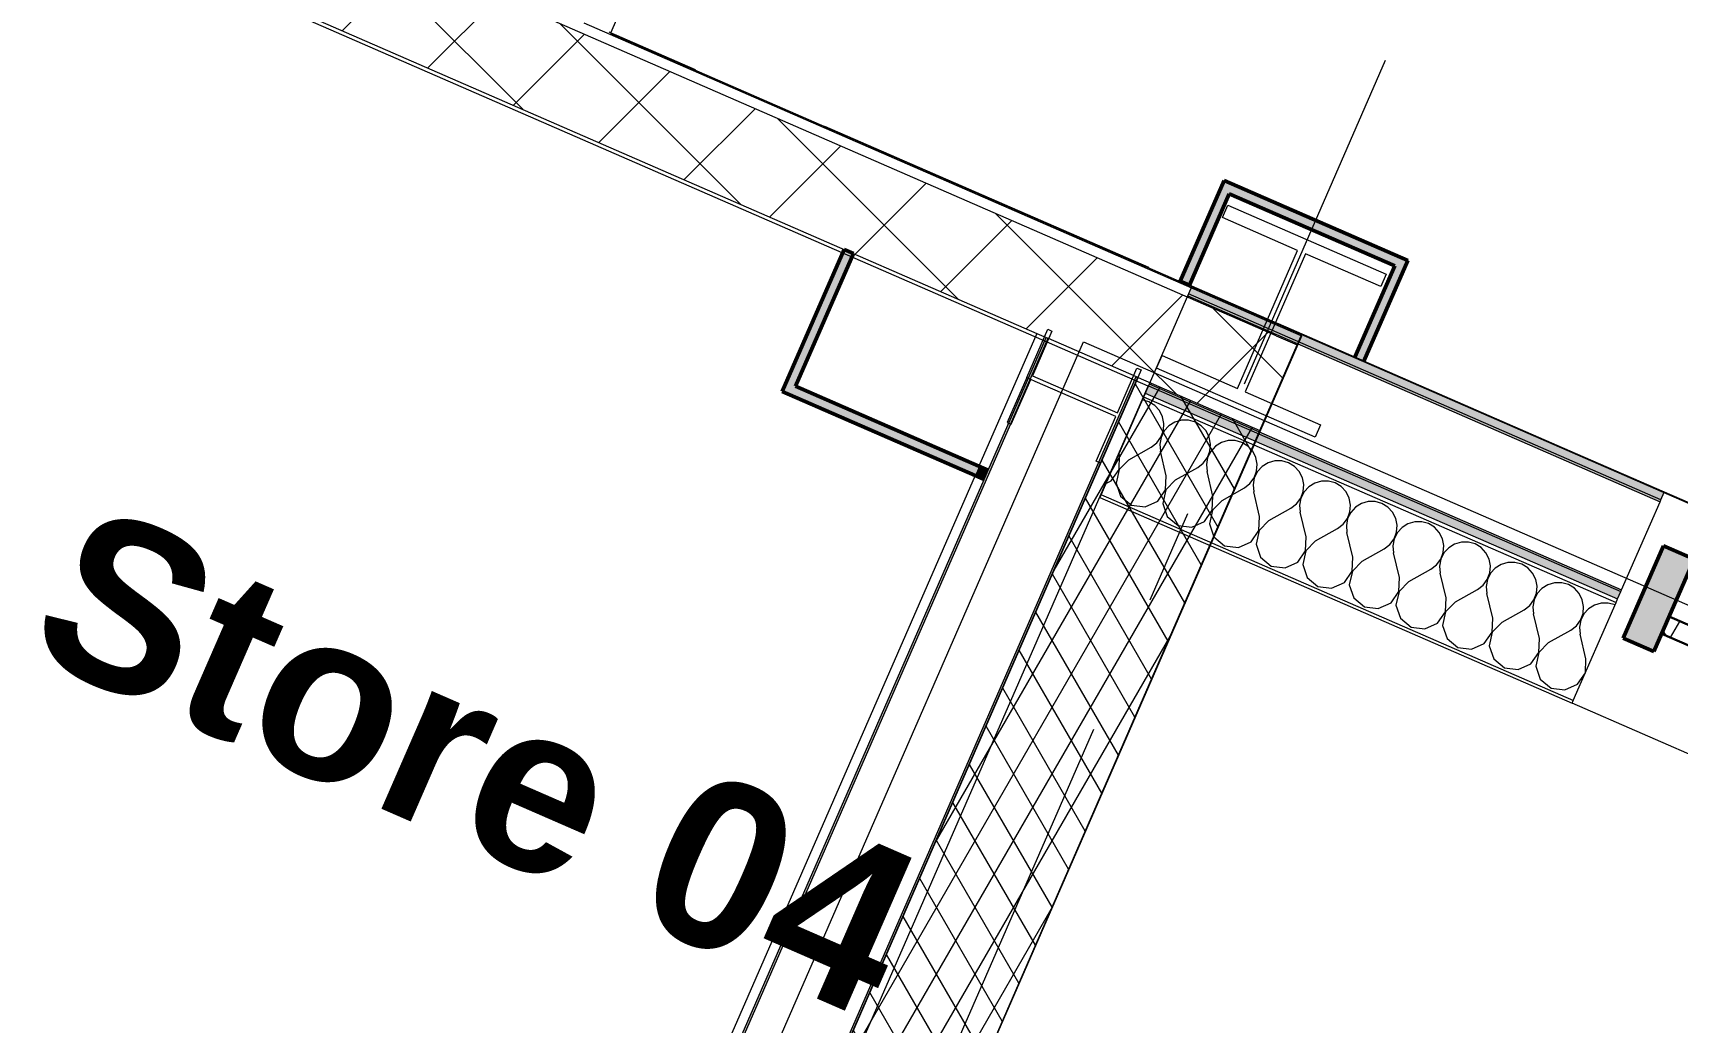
# Model space of a CAD drawing. Header units: millimetres. Extents: x -50172 to 90294, y -80883 to 25069.
# Drawn here: x -632 to 1831, y -49822 to -48340 of the extents above; entities that cross this region are included whole.
import ezdxf
from ezdxf.enums import TextEntityAlignment as Align

# ---------------------------------------------------------------- set-up
doc = ezdxf.new("R2010")
doc.units = ezdxf.units.MM
doc.header["$MEASUREMENT"] = 0
doc.linetypes.add('Double Dashed', pattern=[1093.611073, 529.166651, -211.666656, 141.111112, -211.666656])
for name, color, linetype, lineweight in [('A-25-M_Wall_Ext_Pen_No__1', 7, 'Continuous', 13), ('A-25-M_Wall_Int_Pen_No__1', 7, 'Continuous', 13), ('COLUMN.IFC Import_Pen_No__2', 8, 'Continuous', 15), ('New_A-20-M_Floor_Slab_Pen_No__89', 8, 'Continuous', 20), ('New_A-25-M_Wall_Ext_Pen_No__1', 7, 'Continuous', 13), ('New_A-25-M_Wall_Int_Pen_No__1', 7, 'Continuous', 13), ('New_ArchiCAD Doors_Pen_No__1', 7, 'Continuous', 13), ('New_ArchiCAD Doors_Pen_No__87', 8, 'Continuous', 20), ('New_ArchiCAD Zone Stamps_Pen_No__9', 7, 'Continuous', 13)]:
    doc.layers.add(name, color=color, linetype=linetype, lineweight=lineweight)
for name, color, linetype, lineweight, true_color in [('A-25-M_Wall_Ext_Pen_No__107', 7, 'Continuous', 15, 0xa6a6a6), ('A-25-M_Wall_Ext_Pen_No__27', 7, 'Continuous', 50, 0x2a2a2a), ('A-25-M_Wall_Int_Pen_No__107', 7, 'Continuous', 15, 0xa6a6a6), ('A-25-M_Wall_Int_Pen_No__27', 7, 'Continuous', 50, 0x2a2a2a), ('New_A-15-MG_Structural_Grid_Phase_2_Pen_No__222', 7, 'Continuous', 13, 0x65af33), ('New_A-25-M_Curtain_Wall_Pen_No__107', 7, 'Continuous', 15, 0xa6a6a6), ('New_A-25-M_Curtain_Wall_Pen_No__144', 7, 'Continuous', 0, 0xc8c8c8), ('New_A-25-M_Curtain_Wall_Pen_No__27', 7, 'Continuous', 50, 0x2a2a2a), ('New_A-25-M_Curtain_Wall_Pen_No__43', 7, 'Continuous', 30, 0x444444), ('New_A-25-M_Wall_Ext_Pen_No__107', 7, 'Continuous', 15, 0xa6a6a6), ('New_A-25-M_Wall_Int_Pen_No__107', 7, 'Continuous', 15, 0xa6a6a6), ('New_A-35-M_FFE-Zone_Pen_No__74', 7, 'Continuous', 20, 0x606060)]:
    doc.layers.add(name, color=color, linetype=linetype, lineweight=lineweight, true_color=true_color)
for name, color, linetype in [('A-25-M_Wall_Int', 7, 'Continuous'), ('COLUMN.IFC Import', 7, 'Continuous'), ('New_A-15-MG_Structural_Grid_Phase_2', 7, 'Continuous'), ('New_A-20-M_Floor_Slab', 7, 'Continuous'), ('New_A-25-M_Curtain_Wall', 7, 'Continuous'), ('New_A-25-M_Wall_Ext', 7, 'Continuous'), ('New_A-35-M_FFE-Zone', 7, 'Continuous'), ('New_ArchiCAD Doors', 7, 'Continuous')]:
    doc.layers.add(name, color=color, linetype=linetype)
doc.styles.add('GENERATED_STYLE_1', font='')
doc.styles.add('GENERATED_STYLE_3', font='')
doc.styles.add('GENERATED_STYLE_4', font='')
doc.styles.get('GENERATED_STYLE_1').set_extended_font_data('Arial', bold=True)
doc.styles.get('GENERATED_STYLE_3').set_extended_font_data('Arial')
doc.styles.get('GENERATED_STYLE_4').set_extended_font_data('Swis721 BT')
pattern_1 = [(60, (0, 0), (-43.30127, 25), []), (120, (0, 0), (43.30127, 25), [])]
pattern_2 = [(45, (0, 0), (-91.92388, 91.92388), []), (135, (0, 0), (91.92388, 91.92388), [])]
pattern_3 = [(156.4404, (0, 0), (69.2305, 158.76755), [0, -100]), (156.4404, (-80.45, -59.4), (69.2305, 158.76755), [0, -100])]
pattern_4 = [(66.4404, (0, 0), (-158.76755, 69.2305), [0, -100]), (66.4404, (-59.4, 80.45), (-158.76755, 69.2305), [0, -100])]

# ---------------------------------------------------------------- blocks, each defined once
blk = doc.blocks.new('Library_Quiet Study_INB 1303_6_1', base_point=(5012.1, -44459.7))
at = {"layer": 'New_A-35-M_FFE-Zone_Pen_No__74', "linetype": 'Continuous'}
for p, q in [((4511.6, -38533.2), (233.5, -48340.2)), ((233.5, -48340.2), (3746, -49872.4)), ((1086.6, -48711.7), (1152.4, -48560.7)), ((1152.4, -48560.7), (1427.7, -48680.7)), ((1427.7, -48680.7), (1361.8, -48831.7)), ((1361.8, -48831.7), (1086.6, -48711.7))]:
    blk.add_line(p, q, dxfattribs=at)
at = {"layer": 'New_ArchiCAD Zone Stamps_Pen_No__9'}
for tag, height, style, p in [('ROOM_NAME', 250, 'GENERATED_STYLE_1', (2597.1, -43676.2)), ('zoneNameLine2', 250, 'GENERATED_STYLE_1', (2408.7, -44108.4)), ('ROOM_NUMBER', 200, 'GENERATED_STYLE_3', (2220.3, -44529.1)), ('measuredAreaCode', 200, 'GENERATED_STYLE_3', (2063.3, -44889.2)), ('ROOM_WALLS_PRM', 200, 'GENERATED_STYLE_3', (2370.7, -45023.2)), ('DUMMY_649', 200, 'GENERATED_STYLE_3', (2860, -45236.6)), ('DUMMY_650', 133.3, 'GENERATED_STYLE_3', (3139.3, -45343.1))]:
    blk.add_attdef(tag, text='', height=height, rotation=336.4404, dxfattribs=dict(at, style=style)).set_placement(p, align=Align.TOP_LEFT)
blk = doc.blocks.new('General Store 04_INB_30_1', base_point=(-1039, -50020.6))
at = {"layer": 'New_A-35-M_FFE-Zone_Pen_No__74', "linetype": 'Continuous'}
for p, q in [((1038.8, -48868.8), (-4617, -46402.6)), ((-158.7, -51615.1), (1038.8, -48868.8))]:
    blk.add_line(p, q, dxfattribs=at)
at = {"layer": 'New_ArchiCAD Zone Stamps_Pen_No__9'}
for tag, height, style, p in [('ROOM_NAME', 250, 'GENERATED_STYLE_1', (-1828.7, -48479.8)), ('zoneNameLine2', 250, 'GENERATED_STYLE_1', (-2017.1, -48912)), ('ROOM_NUMBER', 200, 'GENERATED_STYLE_3', (-2205.6, -49332.7)), ('measuredAreaCode', 200, 'GENERATED_STYLE_3', (-2362.6, -49692.8)), ('DUMMY_649', 200, 'GENERATED_STYLE_3', (-2055.2, -49826.8)), ('DUMMY_650', 200, 'GENERATED_STYLE_3', (-1565.8, -50040.2)), ('DUMMY_651', 133.3, 'GENERATED_STYLE_3', (-1286.5, -50146.8))]:
    blk.add_attdef(tag, text='', height=height, rotation=336.4404, dxfattribs=dict(at, style=style)).set_placement(p, align=Align.TOP_LEFT)
blk = doc.blocks.new('Wall_3_1', base_point=(872.2, -48789.8))
at = {"layer": 'A-25-M_Wall_Ext_Pen_No__107', "linetype": 'Continuous'}
h = blk.add_hatch(dxfattribs=at)
h.set_pattern_fill('Concrete_Block_0001', color=256, style=0, pattern_type=2)
h.set_pattern_definition(pattern_2)
h.paths.add_polyline_path([(888.5, -48790), (872.2, -48789.8), (885.9, -48795.8)])
h = blk.add_hatch(dxfattribs=at)
h.set_pattern_fill('Concrete_Block_0001', color=256, style=0, pattern_type=2)
h.set_pattern_definition(pattern_2)
h.paths.add_polyline_path([(888.7, -48797), (891.7, -48790), (888.5, -48790), (885.9, -48795.8)])
h = blk.add_hatch(dxfattribs=at)
h.set_pattern_fill('Concrete_Block_0001', color=256, style=0, pattern_type=2)
h.set_pattern_definition(pattern_2)
h.paths.add_polyline_path([(1020.7, -48854.6), (1048.2, -48791.5), (891.7, -48790), (888.7, -48797)])
h = blk.add_hatch(dxfattribs=at)
h.set_pattern_fill('Concrete_Block_0001', color=256, style=0, pattern_type=2)
h.set_pattern_definition(pattern_2)
h.paths.add_polyline_path([(1023.4, -48855.8), (1051.4, -48791.6), (1048.2, -48791.5), (1020.7, -48854.6)])
h = blk.add_hatch(dxfattribs=at)
h.set_pattern_fill('Concrete_Block_0001', color=256, style=0, pattern_type=2)
h.set_pattern_definition(pattern_2)
h.paths.add_polyline_path([(1023.9, -48856), (1052, -48791.6), (1051.4, -48791.6), (1023.4, -48855.8)])
h = blk.add_hatch(dxfattribs=at)
h.set_pattern_fill('Concrete_Block_0001', color=256, style=0, pattern_type=2)
h.set_pattern_definition(pattern_2)
h.paths.add_polyline_path([(1230.3, -48793.3), (1052, -48791.6), (1023.9, -48856), (1206.1, -48935.5), (1262.1, -48807.1)])
h = blk.add_hatch(dxfattribs=at)
h.set_pattern_fill('Plaster_0001', color=256, style=0, pattern_type=2)
h.set_pattern_definition(pattern_3)
h.paths.add_polyline_path([(1262.1, -48807.1), (1267.9, -48793.7), (1230.3, -48793.3)])
blk.add_hatch(color=256, dxfattribs=at).paths.add_polyline_path([(785.3, -48988.9), (779.4, -49002.7), (793.1, -49008.7), (799.1, -48994.9)])
at = {"layer": 'New_A-25-M_Wall_Ext_Pen_No__107', "linetype": 'Continuous', "lineweight": 0, "true_color": 0x535353}
for points in [[(885.9, -48795.8), (-596, -52194.4), (-593.3, -52195.6), (888.7, -48797)], [(1020.7, -48854.6), (-461.3, -52253.2), (-458.5, -52254.4), (1023.4, -48855.8)]]:
    blk.add_hatch(color=251, dxfattribs=at).paths.add_polyline_path(points)
at = {"layer": 'New_A-25-M_Wall_Ext_Pen_No__107', "linetype": 'Continuous'}
for points in [[(-275.2, -52334.3), (1268.7, -48793.7), (1267.9, -48793.7), (-275.9, -52334)], [(1023.4, -48855.8), (-458.5, -52254.4), (-458.1, -52254.6), (1023.9, -48856)]]:
    blk.add_hatch(color=256, dxfattribs=at).paths.add_polyline_path(points)
h = blk.add_hatch(dxfattribs=at)
h.set_pattern_fill('Plaster_0001', color=256, style=0, pattern_type=2)
h.set_pattern_definition(pattern_4)
h.paths.add_polyline_path([(872.2, -48789.8), (785.3, -48988.9), (799.1, -48994.9), (885.9, -48795.8)])
h = blk.add_hatch(dxfattribs=at)
h.set_pattern_fill('Batt_Insulation_0001', color=256, style=0, pattern_type=2)
h.set_pattern_definition(pattern_1)
h.paths.add_polyline_path([(1023.9, -48856), (-458.1, -52254.6), (-275.9, -52334), (1206.1, -48935.5)])
h = blk.add_hatch(dxfattribs=at)
h.set_pattern_fill('Plaster_0001', color=256, style=0, pattern_type=2)
h.set_pattern_definition(pattern_4)
h.paths.add_polyline_path([(779.4, -49002.7), (-609.8, -52188.4), (-596, -52194.4), (793.1, -49008.7)])
at = {"layer": 'A-25-M_Wall_Ext_Pen_No__1', "linetype": 'Continuous'}
for p, q in [((872.2, -48789.8), (885.9, -48795.8)), ((885.9, -48795.8), (888.7, -48797)), ((888.7, -48797), (1020.7, -48854.6)), ((1230.3, -48793.3), (1262.1, -48807.1)), ((1020.7, -48854.6), (1023.4, -48855.8)), ((1023.4, -48855.8), (1023.9, -48856)), ((1023.9, -48856), (1206.1, -48935.5))]:
    blk.add_line(p, q, dxfattribs=at)
at = {"layer": 'A-25-M_Wall_Ext_Pen_No__27', "linetype": 'Continuous'}
for p, q in [((779.4, -49002.7), (793.1, -49008.7)), ((799.1, -48994.9), (785.3, -48988.9))]:
    blk.add_line(p, q, dxfattribs=at)
at = {"layer": 'New_A-25-M_Wall_Ext_Pen_No__1', "linetype": 'Continuous'}
for p, q in [((-593.3, -52195.6), (888.7, -48797)), ((799.1, -48994.9), (885.9, -48795.8)), ((1262.1, -48807.1), (1267.9, -48793.7)), ((1206.1, -48935.5), (1262.1, -48807.1)), ((-461.3, -52253.2), (1020.7, -48854.6)), ((-458.5, -52254.4), (1023.4, -48855.8)), ((-458.1, -52254.6), (1023.9, -48856)), ((-275.9, -52334), (1206.1, -48935.5)), ((793.1, -49008.7), (799.1, -48994.9)), ((-596, -52194.4), (793.1, -49008.7))]:
    blk.add_line(p, q, dxfattribs=at)
at = {"layer": 'New_A-25-M_Wall_Ext_Pen_No__1', "linetype": 'Continuous', "flags": 128}
for points in [[(-275.2, -52334.3), (1268.7, -48793.7)], [(872.2, -48789.8), (785.3, -48988.9)], [(779.4, -49002.7), (-609.8, -52188.4)]]:
    blk.add_lwpolyline(points, dxfattribs=at)
blk = doc.blocks.new('Slab_60_1', base_point=(-21326.2, -27554.7))
at = {"layer": 'New_A-20-M_Floor_Slab_Pen_No__89', "linetype": 'Continuous', "flags": 128}
blk.add_lwpolyline([(-17127.6, -17925.9), (-21326.2, -27554.7), (-13394.5, -31013.3), (-16771.3, -38757.4), (-18248.2, -38112.8), (-20299.6, -42813.1), (-15135.1, -45065.8), (-14840.6, -44390.4), (-9718.4, -46623.9), (-10481, -48372.9), (-10760.8, -49014.5), (-11283.6, -50213.5), (-1528.2, -54467.3), (942, -48802.4), (12486.7, -53836.5)], dxfattribs=at)
blk = doc.blocks.new('Curtain Wall_8_1')
at = {"layer": 'New_A-25-M_Curtain_Wall_Pen_No__107', "linetype": 'Continuous'}
h = blk.add_hatch(dxfattribs=at)
h.set_pattern_fill('Batt_Insulation_0001', color=256, style=0, pattern_type=2)
h.set_pattern_definition(pattern_1)
h.paths.add_polyline_path([(2220.3, -49419.8), (2231.4, -49394.1), (1818.9, -49214.3), (1807.8, -49239.9)])
at = {"layer": 'New_A-25-M_Curtain_Wall_Pen_No__144', "linetype": 'Continuous'}
blk.add_hatch(color=256, dxfattribs=at).paths.add_polyline_path([(1750.3, -49246.5), (1796.2, -49266.5), (1856.5, -49128.1), (1810.7, -49108.1)])
at = {"layer": 'New_A-25-M_Curtain_Wall_Pen_No__27', "linetype": 'Continuous'}
for p, q in [((1810.7, -49108.1), (1750.3, -49246.5)), ((1856.5, -49128.1), (1810.7, -49108.1)), ((1796.2, -49266.5), (1856.5, -49128.1)), ((1750.3, -49246.5), (1796.2, -49266.5))]:
    blk.add_line(p, q, dxfattribs=at)
at = {"layer": 'New_A-25-M_Curtain_Wall_Pen_No__43', "linetype": 'Continuous'}
for p, q in [((2231.4, -49394.1), (1818.9, -49214.3)), ((1807.8, -49239.9), (2220.3, -49419.8))]:
    blk.add_line(p, q, dxfattribs=at)
blk = doc.blocks.new('*X332')
at = {"layer": 'New_A-25-M_Wall_Ext_Pen_No__107', "linetype": 'Continuous'}
for p, q in [((1039.5, -48892.2), (1029.8, -48889.5)), ((1048.5, -48897.7), (1039.5, -48892.2)), ((1055.6, -48905.4), (1048.5, -48897.7)), ((1060.4, -48914.8), (1055.6, -48905.4)), ((1062.4, -48925.1), (1060.4, -48914.8)), ((1061.5, -48935.6), (1062.4, -48925.1)), ((1069.7, -48928.4), (1062.7, -48936.1)), ((1078.7, -48922.8), (1069.7, -48928.4)), ((1088.7, -48919.9), (1078.7, -48922.8)), ((1099.3, -48919.8), (1088.7, -48919.9)), ((1109.4, -48922.7), (1099.3, -48919.8)), ((1118.3, -48928.2), (1109.4, -48922.7)), ((1125.5, -48935.9), (1118.3, -48928.2)), ((1043.1, -48960.3), (1051.5, -48953.9)), ((1051.5, -48953.9), (1057.7, -48945.4)), ((1058, -48945.6), (1056.1, -48955.9)), ((1057.7, -48945.4), (1061.5, -48935.6)), ((1062.7, -48936.1), (1058, -48945.6)), ((1130.2, -48945.3), (1125.5, -48935.9)), ((1132.2, -48955.6), (1130.2, -48945.3)), ((1148.5, -48953.2), (1139.6, -48958.8)), ((1158.6, -48950.3), (1148.5, -48953.2)), ((1169.1, -48950.3), (1158.6, -48950.3)), ((1179.2, -48953.1), (1169.1, -48950.3)), ((1188.2, -48958.6), (1179.2, -48953.1)), ((996, -48973), (995.1, -48969.1)), ((995.1, -48993.8), (996, -48973)), ((1010, -48979.1), (1043.1, -48960.3)), ((1056.1, -48955.9), (1057.1, -48966.4)), ((1065.9, -49003.4), (1057.1, -48966.4)), ((1121.3, -48984.3), (1127.6, -48975.9)), ((1127.8, -48976), (1125.9, -48986.3)), ((1127.6, -48975.9), (1131.3, -48966.1)), ((1132.5, -48966.6), (1127.8, -48976)), ((1131.3, -48966.1), (1132.2, -48955.6)), ((1139.6, -48958.8), (1132.5, -48966.6)), ((1195.3, -48966.3), (1188.2, -48958.6)), ((1200, -48975.7), (1195.3, -48966.3)), ((1202, -48986), (1200, -48975.7)), ((983.4, -49011), (995.1, -48993.8)), ((995.4, -48993.9), (990.7, -49014.2)), ((1010, -48979.1), (995.4, -48993.9)), ((1064.9, -49024.2), (1065.9, -49003.4)), ((1079.8, -49009.5), (1113, -48990.7)), ((1113, -48990.7), (1121.3, -48984.3)), ((1125.9, -48986.3), (1126.9, -48996.8)), ((1135.7, -49033.9), (1126.9, -48996.8)), ((1197.4, -49006.3), (1201.1, -48996.5)), ((1202.4, -48997), (1197.7, -49006.5)), ((1201.1, -48996.5), (1202, -48986)), ((1209.4, -48989.3), (1202.4, -48997)), ((1218.3, -48983.7), (1209.4, -48989.3)), ((1228.4, -48980.8), (1218.3, -48983.7)), ((1238.9, -48980.7), (1228.4, -48980.8)), ((1249.1, -48983.6), (1238.9, -48980.7)), ((1258, -48989.1), (1249.1, -48983.6)), ((1265.1, -48996.8), (1258, -48989.1)), ((1269.9, -49006.2), (1265.1, -48996.8)), ((975.3, -49014.6), (983.4, -49011)), ((990.7, -49014.2), (997.5, -49033.9)), ((1053.2, -49041.4), (1064.9, -49024.2)), ((1065.2, -49024.4), (1060.6, -49044.7)), ((1079.8, -49009.5), (1065.2, -49024.4)), ((1149.7, -49040), (1182.8, -49021.2)), ((1182.8, -49021.2), (1191.1, -49014.8)), ((1191.1, -49014.8), (1197.4, -49006.3)), ((1197.7, -49006.5), (1195.8, -49016.8)), ((1195.8, -49016.8), (1196.8, -49027.3)), ((1205.5, -49064.3), (1196.8, -49027.3)), ((1267.2, -49036.8), (1271, -49027)), ((1272.2, -49027.5), (1267.5, -49036.9)), ((1271.9, -49016.5), (1269.9, -49006.2)), ((1271, -49027), (1271.9, -49016.5)), ((1279.3, -49019.7), (1272.2, -49027.5)), ((1288.2, -49014.2), (1279.3, -49019.7)), ((1298.3, -49011.2), (1288.2, -49014.2)), ((1308.8, -49011.2), (1298.3, -49011.2)), ((1318.9, -49014), (1308.8, -49011.2)), ((1327.9, -49019.5), (1318.9, -49014)), ((1335, -49027.3), (1327.9, -49019.5)), ((1339.7, -49036.6), (1335, -49027.3)), ((997.5, -49033.9), (1013.6, -49047.1)), ((1013.6, -49047.1), (1034.2, -49049.9)), ((1034.2, -49049.9), (1053.2, -49041.4)), ((1060.6, -49044.7), (1067.3, -49064.4)), ((1134.8, -49054.7), (1135.7, -49033.9)), ((1149.7, -49040), (1135.1, -49054.8)), ((1219.5, -49070.4), (1252.6, -49051.6)), ((1252.6, -49051.6), (1261, -49045.2)), ((1261, -49045.2), (1267.2, -49036.8)), ((1267.5, -49036.9), (1265.6, -49047.3)), ((1265.6, -49047.3), (1266.6, -49057.7)), ((1341.7, -49047), (1339.7, -49036.6)), ((1340.8, -49057.4), (1341.7, -49047)), ((1349.1, -49050.2), (1342, -49058)), ((1358, -49044.6), (1349.1, -49050.2)), ((1368.1, -49041.7), (1358, -49044.6)), ((1378.6, -49041.7), (1368.1, -49041.7)), ((1388.7, -49044.5), (1378.6, -49041.7)), ((1397.7, -49050), (1388.7, -49044.5)), ((1404.8, -49057.7), (1397.7, -49050)), ((1067.3, -49064.4), (1083.4, -49077.6)), ((1104, -49080.4), (1123, -49071.9)), ((1123, -49071.9), (1134.8, -49054.7)), ((1135.1, -49054.8), (1130.4, -49075.1)), ((1130.4, -49075.1), (1137.2, -49094.8)), ((1204.6, -49085.1), (1205.5, -49064.3)), ((1219.5, -49070.4), (1204.9, -49085.3)), ((1275.4, -49094.8), (1266.6, -49057.7)), ((1322.5, -49082.1), (1330.8, -49075.7)), ((1330.8, -49075.7), (1337.1, -49067.3)), ((1337.4, -49067.4), (1335.5, -49077.7)), ((1337.1, -49067.3), (1340.8, -49057.4)), ((1342, -49058), (1337.4, -49067.4)), ((1409.6, -49067.1), (1404.8, -49057.7)), ((1411.6, -49077.4), (1409.6, -49067.1)), ((1410.7, -49087.9), (1411.6, -49077.4)), ((1427.8, -49075.1), (1418.9, -49080.6)), ((1437.9, -49072.1), (1427.8, -49075.1)), ((1448.5, -49072.1), (1437.9, -49072.1)), ((1458.6, -49074.9), (1448.5, -49072.1)), ((1467.5, -49080.4), (1458.6, -49074.9)), ((1083.4, -49077.6), (1104, -49080.4)), ((1137.2, -49094.8), (1153.2, -49108)), ((1192.9, -49102.3), (1204.6, -49085.1)), ((1204.9, -49085.3), (1200.3, -49105.6)), ((1274.4, -49115.6), (1275.4, -49094.8)), ((1289.3, -49100.9), (1274.7, -49115.7)), ((1289.3, -49100.9), (1322.5, -49082.1)), ((1335.5, -49077.7), (1336.4, -49088.2)), ((1345.2, -49125.2), (1336.4, -49088.2)), ((1400.7, -49106.1), (1406.9, -49097.7)), ((1407.2, -49097.8), (1405.3, -49108.2)), ((1406.9, -49097.7), (1410.7, -49087.9)), ((1411.9, -49088.4), (1407.2, -49097.8)), ((1418.9, -49080.6), (1411.9, -49088.4)), ((1474.7, -49088.2), (1467.5, -49080.4)), ((1479.4, -49097.5), (1474.7, -49088.2)), ((1481.4, -49107.9), (1479.4, -49097.5)), ((1153.2, -49108), (1173.9, -49110.8)), ((1173.9, -49110.8), (1192.9, -49102.3)), ((1200.3, -49105.6), (1207, -49125.3)), ((1207, -49125.3), (1223.1, -49138.5)), ((1262.7, -49132.8), (1274.4, -49115.6)), ((1274.7, -49115.7), (1270.1, -49136)), ((1344.3, -49146), (1345.2, -49125.2)), ((1359.2, -49131.3), (1392.3, -49112.5)), ((1392.3, -49112.5), (1400.7, -49106.1)), ((1405.3, -49108.2), (1406.3, -49118.6)), ((1415.1, -49155.7), (1406.3, -49118.6)), ((1476.8, -49128.2), (1480.5, -49118.3)), ((1481.7, -49118.9), (1477, -49128.3)), ((1480.5, -49118.3), (1481.4, -49107.9)), ((1488.8, -49111.1), (1481.7, -49118.9)), ((1497.7, -49105.5), (1488.8, -49111.1)), ((1507.8, -49102.6), (1497.7, -49105.5)), ((1518.3, -49102.6), (1507.8, -49102.6)), ((1528.4, -49105.4), (1518.3, -49102.6)), ((1537.4, -49110.9), (1528.4, -49105.4)), ((1544.5, -49118.6), (1537.4, -49110.9)), ((1549.2, -49128), (1544.5, -49118.6)), ((1223.1, -49138.5), (1243.7, -49141.3)), ((1243.7, -49141.3), (1262.7, -49132.8)), ((1270.1, -49136), (1276.8, -49155.7)), ((1332.6, -49163.3), (1344.3, -49146)), ((1344.6, -49146.2), (1339.9, -49166.5)), ((1359.2, -49131.3), (1344.6, -49146.2)), ((1429, -49161.8), (1462.2, -49143)), ((1462.2, -49143), (1470.5, -49136.6)), ((1470.5, -49136.6), (1476.8, -49128.2)), ((1477, -49128.3), (1475.1, -49138.6)), ((1475.1, -49138.6), (1476.1, -49149.1)), ((1484.9, -49186.2), (1476.1, -49149.1)), ((1546.6, -49158.6), (1550.3, -49148.8)), ((1551.5, -49149.3), (1546.9, -49158.7)), ((1551.2, -49138.3), (1549.2, -49128)), ((1550.3, -49148.8), (1551.2, -49138.3)), ((1558.6, -49141.5), (1551.5, -49149.3)), ((1567.5, -49136), (1558.6, -49141.5)), ((1577.6, -49133.1), (1567.5, -49136)), ((1588.1, -49133), (1577.6, -49133.1)), ((1598.3, -49135.8), (1588.1, -49133)), ((1607.2, -49141.3), (1598.3, -49135.8)), ((1614.3, -49149.1), (1607.2, -49141.3)), ((1619.1, -49158.4), (1614.3, -49149.1)), ((1276.8, -49155.7), (1292.9, -49168.9)), ((1292.9, -49168.9), (1313.5, -49171.7)), ((1313.5, -49171.7), (1332.6, -49163.3)), ((1339.9, -49166.5), (1346.7, -49186.2)), ((1414.1, -49176.5), (1415.1, -49155.7)), ((1429, -49161.8), (1414.4, -49176.6)), ((1498.9, -49192.2), (1532, -49173.4)), ((1532, -49173.4), (1540.3, -49167)), ((1540.3, -49167), (1546.6, -49158.6)), ((1546.9, -49158.7), (1545, -49169.1)), ((1545, -49169.1), (1546, -49179.5)), ((1621.1, -49168.8), (1619.1, -49158.4)), ((1620.2, -49179.2), (1621.1, -49168.8)), ((1628.4, -49172), (1621.4, -49179.8)), ((1637.4, -49166.4), (1628.4, -49172)), ((1647.5, -49163.5), (1637.4, -49166.4)), ((1658, -49163.5), (1647.5, -49163.5)), ((1668.1, -49166.3), (1658, -49163.5)), ((1677.1, -49171.8), (1668.1, -49166.3)), ((1684.2, -49179.5), (1677.1, -49171.8)), ((1346.7, -49186.2), (1362.8, -49199.4)), ((1362.8, -49199.4), (1383.4, -49202.2)), ((1383.4, -49202.2), (1402.4, -49193.7)), ((1402.4, -49193.7), (1414.1, -49176.5)), ((1414.4, -49176.6), (1409.8, -49196.9)), ((1409.8, -49196.9), (1416.5, -49216.6)), ((1484, -49207), (1484.9, -49186.2)), ((1498.9, -49192.2), (1484.2, -49207.1)), ((1554.7, -49216.6), (1546, -49179.5)), ((1601.8, -49203.9), (1610.2, -49197.5)), ((1610.2, -49197.5), (1616.4, -49189.1)), ((1616.7, -49189.2), (1614.8, -49199.5)), ((1614.8, -49199.5), (1615.8, -49210)), ((1616.4, -49189.1), (1620.2, -49179.2)), ((1621.4, -49179.8), (1616.7, -49189.2)), ((1688.9, -49188.9), (1684.2, -49179.5)), ((1690.9, -49199.2), (1688.9, -49188.9)), ((1690, -49209.7), (1690.9, -49199.2)), ((1707.2, -49196.9), (1698.3, -49202.4)), ((1717.3, -49194), (1707.2, -49196.9)), ((1727.8, -49193.9), (1717.3, -49194)), ((1737.9, -49196.7), (1727.8, -49193.9)), ((1416.5, -49216.6), (1432.6, -49229.8)), ((1453.2, -49232.6), (1472.2, -49224.2)), ((1472.2, -49224.2), (1484, -49207)), ((1484.2, -49207.1), (1479.6, -49227.4)), ((1553.8, -49237.4), (1554.7, -49216.6)), ((1568.7, -49222.7), (1554.1, -49237.5)), ((1568.7, -49222.7), (1601.8, -49203.9)), ((1624.6, -49247.1), (1615.8, -49210)), ((1680, -49228), (1686.3, -49219.5)), ((1686.6, -49219.6), (1684.7, -49230)), ((1686.3, -49219.5), (1690, -49209.7)), ((1691.2, -49210.2), (1686.6, -49219.6)), ((1698.3, -49202.4), (1691.2, -49210.2)), ((1432.6, -49229.8), (1453.2, -49232.6)), ((1479.6, -49227.4), (1486.3, -49247.1)), ((1486.3, -49247.1), (1502.4, -49260.3)), ((1542.1, -49254.6), (1553.8, -49237.4)), ((1554.1, -49237.5), (1549.5, -49257.8)), ((1623.6, -49267.9), (1624.6, -49247.1)), ((1638.5, -49253.2), (1671.7, -49234.4)), ((1671.7, -49234.4), (1680, -49228)), ((1684.7, -49230), (1685.6, -49240.4)), ((1694.4, -49277.5), (1685.6, -49240.4)), ((1502.4, -49260.3), (1523.1, -49263.1)), ((1523.1, -49263.1), (1542.1, -49254.6)), ((1549.5, -49257.8), (1556.2, -49277.5)), ((1611.9, -49285.1), (1623.6, -49267.9)), ((1623.9, -49268), (1619.3, -49288.3)), ((1638.5, -49253.2), (1623.9, -49268)), ((1556.2, -49277.5), (1572.3, -49290.8)), ((1572.3, -49290.8), (1592.9, -49293.5)), ((1592.9, -49293.5), (1611.9, -49285.1)), ((1619.3, -49288.3), (1626, -49308)), ((1681.8, -49315.5), (1693.5, -49298.3)), ((1693.5, -49298.3), (1694.4, -49277.5)), ((1626, -49308), (1642.1, -49321.2)), ((1642.1, -49321.2), (1662.7, -49324)), ((1662.7, -49324), (1681.8, -49315.5))]:
    blk.add_line(p, q, dxfattribs=at)
blk = doc.blocks.new('Simple Door Opening_8')
at = {"layer": 'New_ArchiCAD Doors_Pen_No__1', "linetype": 'Continuous'}
for p, q in [((2556, 332.5), (2556, 345)), ((2556, 329.5), (2556, 332.5)), ((2556, 185.5), (2556, 329.5)), ((2556, 182.5), (2556, 185.5)), ((2556, 170.5), (2556, 182.5)), ((2556, 164.5), (2556, 170.5)), ((2556, 4.5), (2556, 164.5)), ((2556, 0), (2556, 4.5))]:
    blk.add_line(p, q, dxfattribs=at)
at = {"layer": 'New_ArchiCAD Doors_Pen_No__87', "linetype": 'Continuous'}
for p, q in [((2556, 345), (-2556, 345)), ((-2556, 0), (2556, 0))]:
    blk.add_line(p, q, dxfattribs=at)
blk = doc.blocks.new('Wall_44_1', base_point=(1104.1, -48719.3))
at = {"layer": 'New_A-25-M_Wall_Ext_Pen_No__107', "linetype": 'Continuous', "lineweight": 0, "true_color": 0x535353}
for points in [[(1097.9, -48733.5), (1805.4, -49042), (1806.6, -49039.3), (1099.1, -48730.7)], [(1039.1, -48868.2), (1746.6, -49176.7), (1747.8, -49174), (1040.3, -48865.5)]]:
    blk.add_hatch(color=251, dxfattribs=at).paths.add_polyline_path(points)
at = {"layer": 'New_A-25-M_Wall_Ext_Pen_No__107', "linetype": 'Continuous'}
for points in [[(1811.6, -49027.8), (1104.1, -48719.3), (1099.1, -48730.7), (1806.6, -49039.3)], [(1034.3, -48879.2), (1741.8, -49187.7), (1746.6, -49176.7), (1039.1, -48868.2)]]:
    blk.add_hatch(color=256, dxfattribs=at).paths.add_polyline_path(points)
h = blk.add_hatch(dxfattribs=at)
h.set_pattern_fill('Plaster_0001', color=256, style=0, pattern_type=2)
h.set_pattern_definition([(0, (0, 0), (0, 173.2051), [0, -100]), (0, (50, 86.6), (0, 173.2051), [0, -100])])
h.paths.add_polyline_path([(966.2, -49035.5), (1673.7, -49344), (1675.5, -49339.9), (968, -49031.4)])
at = {"layer": 'New_A-25-M_Wall_Ext_Pen_No__1', "linetype": 'Continuous'}
for p, q in [((1806.6, -49039.3), (1099.1, -48730.7)), ((1097.9, -48733.5), (1805.4, -49042)), ((1034.3, -48879.2), (1741.8, -49187.7)), ((1039.1, -48868.2), (1746.6, -49176.7)), ((1040.3, -48865.5), (1747.8, -49174)), ((1031.9, -48884.7), (1739.4, -49193.2)), ((968, -49031.4), (1675.5, -49339.9))]:
    blk.add_line(p, q, dxfattribs=at)
at = {"layer": 'New_A-25-M_Wall_Ext_Pen_No__1', "linetype": 'Continuous', "flags": 128}
for points in [[(1104.1, -48719.3), (966.2, -49035.5)], [(1348.1, -48825.7), (1104.1, -48719.3)], [(1811.6, -49027.8), (1361.8, -48831.7)], [(966.2, -49035.5), (1673.7, -49344)]]:
    blk.add_lwpolyline(points, dxfattribs=at)
at = {"layer": 'New_A-25-M_Wall_Ext', "color": 250, "lineweight": 50, "true_color": 0x2a2a2a}
blk.add_blockref('*X332', (0, 0), dxfattribs=at)
at = {"layer": 'New_ArchiCAD Doors', "color": 251, "linetype": 'Continuous', "lineweight": 20, "true_color": 0x606060, "xscale": -1, "zscale": 1000, "rotation": 336.4404115839927}
blk.add_blockref('Simple Door Opening_8', (4016.6, -50365.7), dxfattribs=at)
blk = doc.blocks.new('Wall_216_1', base_point=(-4347.6, -46513.8))
at = {"layer": 'A-25-M_Wall_Int_Pen_No__107', "linetype": 'Continuous'}
h = blk.add_hatch(dxfattribs=at)
h.set_pattern_fill('Concrete_Block_0001', color=256, style=0, pattern_type=2)
h.set_pattern_definition(pattern_2)
h.paths.add_polyline_path([(1230.3, -48793.3), (-4291.6, -46385.4), (-4347.6, -46513.8), (872.2, -48789.8)])
h = blk.add_hatch(dxfattribs=at)
h.set_pattern_fill('Plaster_0001', color=256, style=0, pattern_type=2)
h.set_pattern_definition(pattern_3)
h.paths.add_polyline_path([(188.2, -48338.9), (1230.3, -48793.3), (1267.9, -48793.7), (1268.1, -48793.4), (194.2, -48325.1)])
at = {"layer": 'New_A-25-M_Wall_Int_Pen_No__107', "linetype": 'Continuous'}
blk.add_hatch(color=256, dxfattribs=at).paths.add_polyline_path([(1267.9, -48793.7), (1268.7, -48793.7), (1268.1, -48793.4)])
at = {"layer": 'A-25-M_Wall_Int_Pen_No__1', "linetype": 'Continuous'}
blk.add_line((1230.3, -48793.3), (-4291.6, -46385.4), dxfattribs=at)
at = {"layer": 'A-25-M_Wall_Int_Pen_No__1', "linetype": 'Continuous', "flags": 128}
for points in [[(-4347.6, -46513.8), (872.2, -48789.8)], [(1268.1, -48793.4), (194.2, -48325.1)], [(1268.7, -48793.7), (1268.1, -48793.4)]]:
    blk.add_lwpolyline(points, dxfattribs=at)
at = {"layer": 'New_A-25-M_Wall_Int_Pen_No__1', "linetype": 'Continuous'}
blk.add_line((1267.9, -48793.7), (1268.1, -48793.4), dxfattribs=at)
blk = doc.blocks.new('Wall_291_1', base_point=(1407.9, -48688.5))
at = {"layer": 'A-25-M_Wall_Int_Pen_No__107', "linetype": 'Continuous'}
blk.add_hatch(color=256, dxfattribs=at).paths.add_polyline_path([(1407.9, -48688.5), (1348.1, -48825.7), (1361.8, -48831.7), (1427.7, -48680.7)])
at = {"layer": 'A-25-M_Wall_Int_Pen_No__27', "linetype": 'Continuous', "flags": 128}
for points in [[(1361.8, -48831.7), (1427.7, -48680.7)], [(1407.9, -48688.5), (1348.1, -48825.7)]]:
    blk.add_lwpolyline(points, dxfattribs=at)
blk = doc.blocks.new('Wall_292_1', base_point=(1146.4, -48574.5))
at = {"layer": 'A-25-M_Wall_Int_Pen_No__107', "linetype": 'Continuous'}
blk.add_hatch(color=256, dxfattribs=at).paths.add_polyline_path([(1160.2, -48580.5), (1407.9, -48688.5), (1427.7, -48680.7), (1152.4, -48560.7)])
at = {"layer": 'A-25-M_Wall_Int_Pen_No__27', "linetype": 'Continuous', "flags": 128}
for points in [[(1427.7, -48680.7), (1152.4, -48560.7)], [(1160.2, -48580.5), (1407.9, -48688.5)]]:
    blk.add_lwpolyline(points, dxfattribs=at)
blk = doc.blocks.new('Wall_293_1', base_point=(1146.4, -48574.5))
at = {"layer": 'A-25-M_Wall_Int_Pen_No__107', "linetype": 'Continuous'}
blk.add_hatch(color=256, dxfattribs=at).paths.add_polyline_path([(1152.4, -48560.7), (1086.6, -48711.7), (1100.4, -48717.7), (1160.2, -48580.5)])
at = {"layer": 'A-25-M_Wall_Int_Pen_No__27', "linetype": 'Continuous', "flags": 128}
for points in [[(1152.4, -48560.7), (1086.6, -48711.7)], [(1100.4, -48717.7), (1160.2, -48580.5)], [(1086.6, -48711.7), (1100.4, -48717.7)]]:
    blk.add_lwpolyline(points, dxfattribs=at)
blk = doc.blocks.new('Wall_398_1', base_point=(496.7, -48863.1))
at = {"layer": 'A-25-M_Wall_Int_Pen_No__107', "linetype": 'Continuous'}
blk.add_hatch(color=256, dxfattribs=at).paths.add_polyline_path([(510.5, -48869.1), (597.3, -48670), (583.5, -48664), (490.7, -48876.8)])
at = {"layer": 'A-25-M_Wall_Int_Pen_No__27', "linetype": 'Continuous', "flags": 128}
for points in [[(583.5, -48664), (490.7, -48876.8)], [(510.5, -48869.1), (597.3, -48670)], [(597.3, -48670), (583.5, -48664)]]:
    blk.add_lwpolyline(points, dxfattribs=at)
blk = doc.blocks.new('Wall_399_1', base_point=(496.7, -48863.1))
at = {"layer": 'A-25-M_Wall_Int_Pen_No__107', "linetype": 'Continuous'}
blk.add_hatch(color=256, dxfattribs=at).paths.add_polyline_path([(490.7, -48876.8), (779.4, -49002.7), (785.3, -48988.9), (510.5, -48869.1)])
at = {"layer": 'A-25-M_Wall_Int_Pen_No__27', "linetype": 'Continuous', "flags": 128}
for points in [[(490.7, -48876.8), (779.4, -49002.7)], [(785.3, -48988.9), (510.5, -48869.1)]]:
    blk.add_lwpolyline(points, dxfattribs=at)
blk = doc.blocks.new('Column 102')
at = {"layer": 'COLUMN.IFC Import_Pen_No__2', "linetype": 'Continuous'}
for p, q in [((-76.1, 69.4), (-76.1, 76.2)), ((-76.1, 76.2), (76.1, 76.2)), ((76.1, 76.2), (76.1, 69.4)), ((-2.9, 69.4), (-76.1, 69.4)), ((-2.9, -69.4), (-2.9, 69.4)), ((76.1, 69.4), (2.9, 69.4)), ((2.9, 69.4), (2.9, -62.2)), ((-76.1, -76.2), (-76.1, -69.4)), ((-76.1, -69.4), (-2.9, -69.4)), ((2.9, -62.2), (2.9, -69.4)), ((2.9, -69.4), (2.901, -76.2)), ((76.1, -69.4), (2.901, -69.4)), ((76.1, -76.2), (76.1, -69.4)), ((2.901, -76.2), (-76.1, -76.2)), ((2.901, -76.2), (76.1, -76.2))]:
    blk.add_line(p, q, dxfattribs=at)
blk = doc.blocks.new('Column 110')
at = {"layer": 'COLUMN.IFC Import_Pen_No__2', "linetype": 'Continuous'}
for p, q in [((-129.4, 133.35), (129.4, 133.35)), ((-129.4, 112.85), (-129.4, 133.35)), ((129.4, 133.35), (129.4, 112.85)), ((-6.4, 112.85), (-129.4, 112.85)), ((-6.4, -112.85), (-6.4, 112.85)), ((6.4, 112.85), (6.4, -112.85)), ((129.4, 112.85), (6.4, 112.85)), ((-129.4, -112.85), (-6.4, -112.85)), ((-129.4, -133.35), (-129.4, -112.85)), ((6.4, -112.85), (129.4, -112.85)), ((129.4, -112.85), (129.4, -133.35)), ((129.4, -133.35), (-129.4, -133.35))]:
    blk.add_line(p, q, dxfattribs=at)
blk = doc.blocks.new('Standard grid marker_34')
at = {"layer": 'New_A-15-MG_Structural_Grid_Phase_2_Pen_No__222', "linetype": 'Double Dashed'}
blk.add_line((1316.9, 0), (57054.5, 0), dxfattribs=at)
at = {"layer": 'New_A-15-MG_Structural_Grid_Phase_2_Pen_No__222', "style": 'GENERATED_STYLE_4'}
for tag, p in [('AC_MarkerText_1_0', (-500, 43.4)), ('AC_MarkerText_1_1', (58871.4, 43.4))]:
    blk.add_attdef(tag, text='', height=350, rotation=180, dxfattribs=at).set_placement(p, align=Align.MIDDLE_CENTER)
blk = doc.blocks.new('Standard grid marker_35')
at = {"layer": 'New_A-15-MG_Structural_Grid_Phase_2_Pen_No__222', "linetype": 'Double Dashed'}
blk.add_line((2211.6, 0), (53472.7, 0), dxfattribs=at)
at = {"layer": 'New_A-15-MG_Structural_Grid_Phase_2_Pen_No__222', "style": 'GENERATED_STYLE_4'}
for tag, p in [('AC_MarkerText_1_0', (-500, 1206.2)), ('AC_MarkerText_1_1', (56184.2, 1206.2))]:
    blk.add_attdef(tag, text='', height=350, rotation=270, dxfattribs=at).set_placement(p, align=Align.MIDDLE_CENTER)

msp = doc.modelspace()

# ---------------------------------------------------------------- block references
at = {"layer": 'A-25-M_Wall_Int', "color": 250, "lineweight": 50, "true_color": 0x2a2a2a}
for name, p in [('Wall_216_1', (-4347.6, -46513.8)), ('Wall_293_1', (1146.4, -48574.5)), ('Wall_292_1', (1146.4, -48574.5)), ('Wall_398_1', (496.7, -48863.1)), ('Wall_291_1', (1407.9, -48688.5)), ('Wall_399_1', (496.7, -48863.1))]:
    msp.add_blockref(name, p, dxfattribs=at)
at = {"layer": 'COLUMN.IFC Import', "linetype": 'Continuous', "zscale": 1000}
for name, p, rotation in [('Column 110', (1223.3, -48771.5), 336.4404115839877), ('Column 102', (927.8, -48883.9), 246.4404115839877)]:
    msp.add_blockref(name, p, dxfattribs=dict(at, rotation=rotation))
at = {"layer": 'New_A-15-MG_Structural_Grid_Phase_2', "color": 8, "linetype": 'Continuous', "lineweight": 15, "zscale": 1000}
for name, p, rotation in [('Standard grid marker_35', (-2323.9, -56907.5), 66.44041158399293), ('Standard grid marker_34', (17283.6, -55774.3), 156.4404115839929)]:
    msp.add_blockref(name, p, dxfattribs=dict(at, rotation=rotation))
at = {"layer": 'New_A-20-M_Floor_Slab', "color": 8, "linetype": 'Continuous', "lineweight": 20}
msp.add_blockref('Slab_60_1', (-21326.2, -27554.7), dxfattribs=at)
at = {"layer": 'New_A-25-M_Curtain_Wall', "linetype": 'Continuous', "lineweight": 0}
msp.add_blockref('Curtain Wall_8_1', (0, 0), dxfattribs=at)
at = {"layer": 'New_A-25-M_Wall_Ext', "color": 250, "lineweight": 50, "true_color": 0x2a2a2a}
for name, p in [('Wall_44_1', (1104.1, -48719.3)), ('Wall_3_1', (872.2, -48789.8))]:
    msp.add_blockref(name, p, dxfattribs=at)
at = {"layer": 'New_A-35-M_FFE-Zone', "linetype": 'Continuous'}
msp.add_blockref('Library_Quiet Study_INB 1303_6_1', (5012.1, -44459.7), dxfattribs=at)
ref = msp.add_blockref('General Store 04_INB_30_1', (-1039, -50020.6), dxfattribs=at)
ref.add_attrib('ROOM_NAME', 'General Store 04', dxfattribs={"layer": 'New_ArchiCAD Zone Stamps_Pen_No__9', "color": 7, "height": 250, "rotation": 336.4404, "style": 'GENERATED_STYLE_1'}).set_placement((-1828.7, -48479.8), align=Align.TOP_LEFT)

doc.saveas('drawing.dxf')
